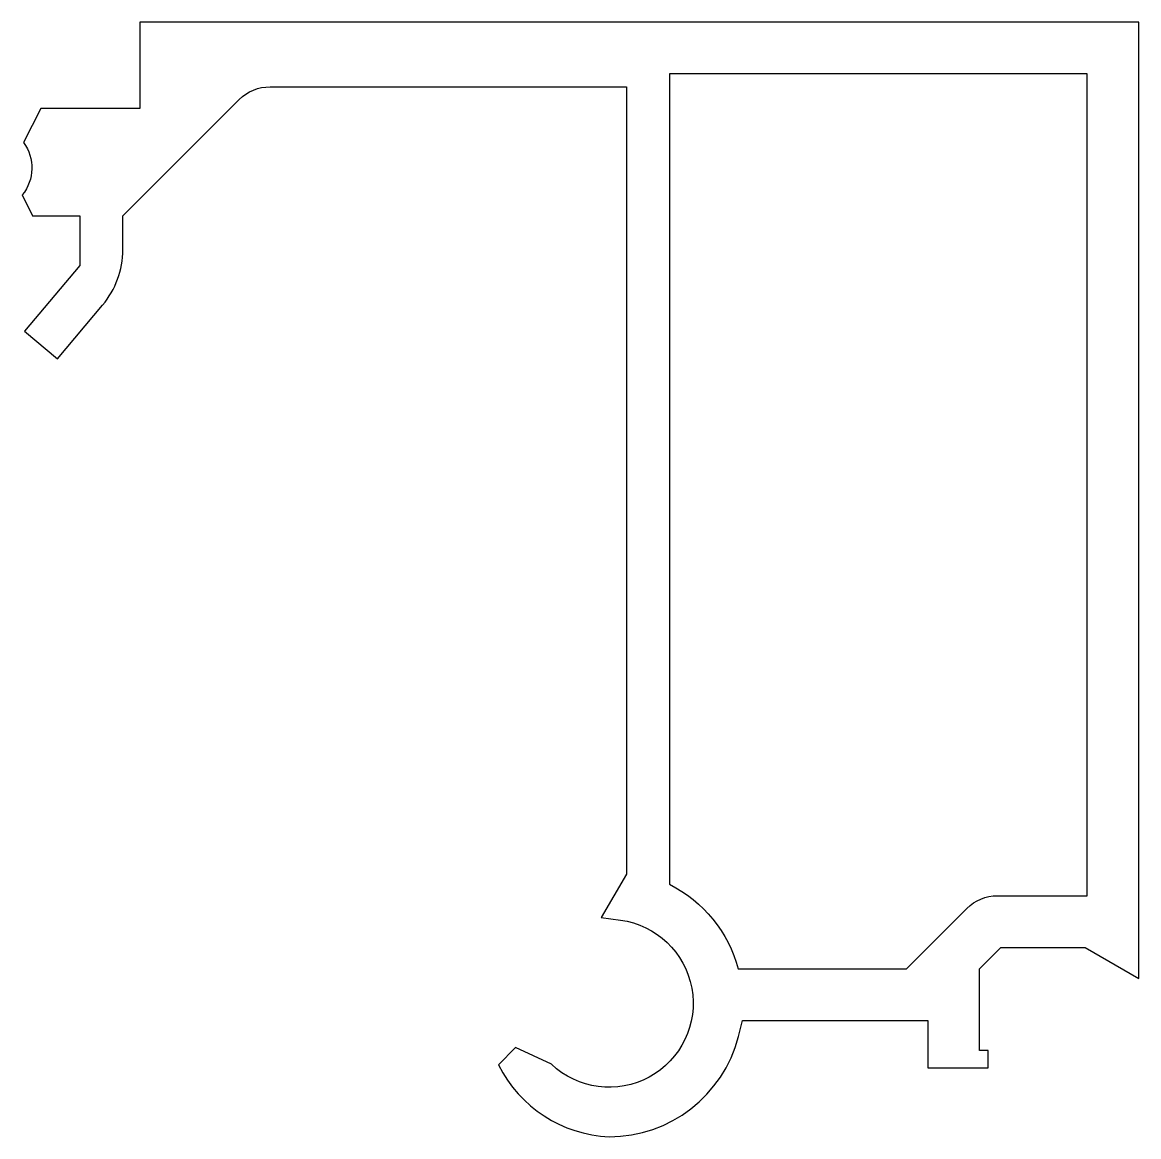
# Model space of a CAD drawing. Header units: millimetres. Extents: x -25.9 to 0, y -3.9 to 22.
import ezdxf

# ---------------------------------------------------------------- set-up
doc = ezdxf.new("R2010")
doc.units = ezdxf.units.MM

msp = doc.modelspace()

# ---------------------------------------------------------------- linework, layer by layer
for points in [[(-11.9, 2.203), (-12.484, 1.192), (-12.04, 1.133, -1.373176), (-13.64, -2.217), (-14.473, -1.828), (-14.869, -2.233, 0.274409), (-12.3, -3.9, 0.341999), (-9.298, -1.575), (-9.202, -1.2), (-4.9, -1.2), (-4.9, -2.3), (-3.5, -2.3), (-3.5, -1.9), (-3.7, -1.9), (-3.7, 0), (-3.2, 0.5), (-1.246, 0.5), (0, -0.22), (0, 22), (-23.2, 22), (-23.2, 20), (-25.5, 20), (-25.904, 19.205, -0.339409), (-25.934, 17.988), (-25.7, 17.5), (-24.6, 17.5), (-24.6, 16.35), (-25.883, 14.821), (-25.117, 14.179), (-24.068, 15.429, 0.176327), (-23.6, 16.714), (-23.6, 17.5), (-20.893, 20.207, -0.201449), (-20.176, 20.5), (-11.9, 20.5), (-11.9, 2.203)], [(-10.9, 1.966, -0.213458), (-9.305, 0), (-5.397, 0), (-3.99, 1.407, -0.198912), (-3.283, 1.7), (-1.2, 1.7), (-1.2, 20.8), (-10.9, 20.8), (-10.9, 1.966)]]:
    msp.add_lwpolyline(points, format="xyb", close=True)

doc.saveas('drawing.dxf')
